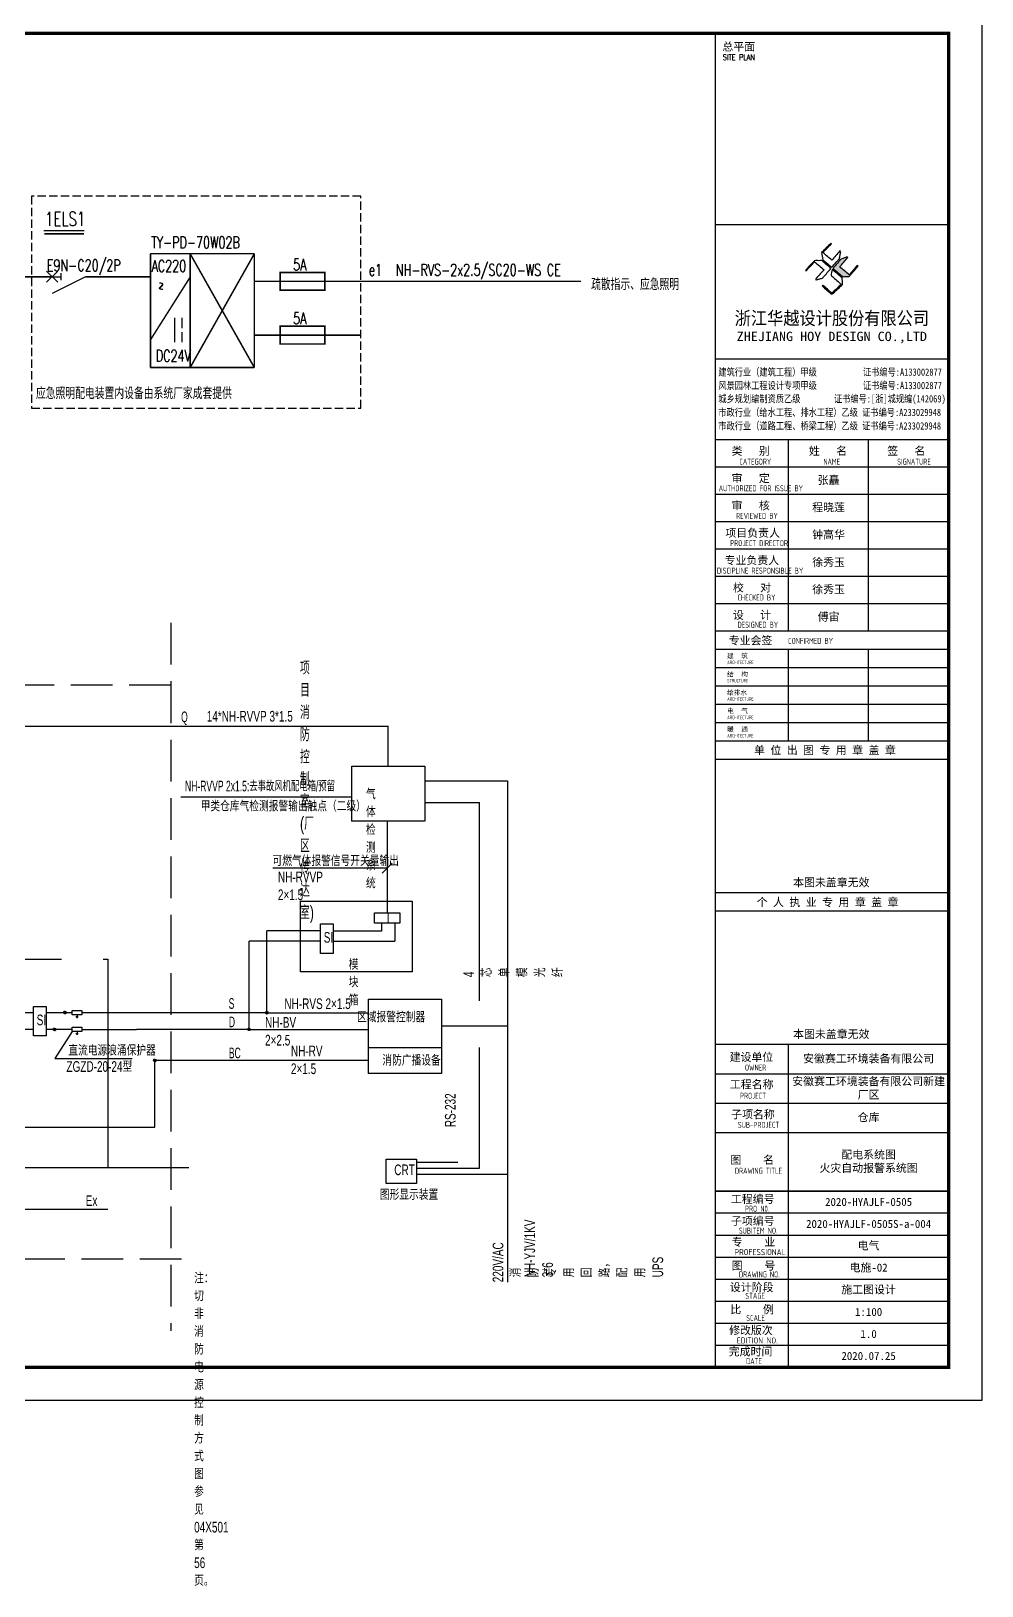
# Model space of a CAD drawing. Extents: x 1885024 to 2564215, y 18598004 to 18764795.
# Drawn here: x 2380987 to 2409515, y 18598004 to 18644626 of the extents above; entities that cross this region are included whole.
import ezdxf
from ezdxf.enums import TextEntityAlignment as Align

# ---------------------------------------------------------------- set-up
doc = ezdxf.new("R2010")
doc.units = 0
doc.header["$LTSCALE"] = 1000
doc.header["$MEASUREMENT"] = 0
for name, pattern in [('__DASH', [0.35, 0.25, -0.1]), ('CENTER', [2, 1.25, -0.25, 0.25, -0.25]), ('CENTERX2', [4, 2.5, -0.5, 0.5, -0.5]), ('DASH', [0.35, 0.25, -0.1]), ('PHANTOM', [2.5, 1.25, -0.25, 0.25, -0.25, 0.25, -0.25])]:
    doc.linetypes.add(name, pattern=pattern)
for name, color, linetype in [('001电气FU', 7, 'Continuous'), ('E-TEXT-PLAN', 7, 'Continuous'), ('E-TEXT-PLAN-DER', 7, 'Continuous'), ('GRD', 132, 'Continuous'), ('lamp', 3, 'Continuous'), ('PUB_TITLE', 4, 'Continuous'), ('T-CABL-XX', 7, 'Continuous'), ('TK', 4, 'Continuous'), ('产品气、置换气车间电气层', 3, 'CENTER'), ('变压吸附车间火灾、监控、照明', 7, 'Continuous')]:
    doc.layers.add(name, color=color, linetype=linetype)
doc.styles.add('-宋体', font='', dxfattribs={"width": 0.8})
doc.styles.add('HT', font='simhei.ttf', dxfattribs={"width": 0.7})
doc.styles.add('IDQSTYLE', font='txt.shx', dxfattribs={"width": 0.7, "bigfont": 'hztxt.shx'})
doc.styles.add('JSTC', font='JSTCe.shx', dxfattribs={"width": 0.7, "height": 3, "bigfont": 'JSTCc.shx'})
doc.styles.add('JSTCZT', font='JSTCe.shx', dxfattribs={"width": 0.7, "height": 250, "bigfont": 'JSTCc.shx'})
doc.styles.add('ROMANS', font='romans', dxfattribs={"width": 0.65, "height": 231.275})
doc.styles.get("Standard").update_dxf_attribs({"font": 'gbenor.shx', "bigfont": 'gbcbig.shx'})
doc.styles.add('TSSD_REIN', font='tssdeng.shx', dxfattribs={"width": 0.7, "bigfont": 'tssdchn.shx'})
doc.styles.add('图签宋体', font='', dxfattribs={"height": 300})
doc.styles.add('图签黑体', font='simhei.ttf', dxfattribs={"height": 550})
doc.styles.add('系统图', font='SIMPLEX', dxfattribs={"width": 0.8, "height": 300, "bigfont": '_HZTXT'})
doc.styles.get('-宋体').set_extended_font_data('SimSun')
doc.styles.get('图签宋体').set_extended_font_data('NSimSun')
doc.dimstyles.new('ISO-25', dxfattribs={"dimtxt": 2.5, "dimasz": 2.5, "dimexe": 1.25, "dimexo": 0.625, "dimtad": 1, "dimtxsty": 'Standard', "dimcen": 2.5, "dimadec": 0, "dimazin": 0, "dimtfac": 1, "dimtmove": 0, "dimatfit": 3, "dimfxl": 0, "dimarcsym": 0})
doc.dimstyles.get("Standard").update_dxf_attribs({"dimscale": 100, "dimtxt": 3.5, "dimasz": 1, "dimexe": 2.5, "dimexo": 3, "dimgap": 1.5, "dimtad": 1, "dimdec": 0, "dimzin": 0, "dimdsep": 46, "dimtxsty": 'Standard', "dimblk": 'ARCHTICK', "dimcen": 0.09, "dimadec": 0, "dimazin": 0, "dimtfac": 1, "dimtdec": 0, "dimtix": 1, "dimtmove": 2, "dimatfit": 3, "dimfxl": 0, "dimtolj": 1, "dimtzin": 0, "dimarcsym": 0})

# ---------------------------------------------------------------- blocks, each defined once
blk = doc.blocks.new('A$C053D6479')
at = {"layer": 'PUB_TITLE'}
h = blk.add_hatch(color=256, dxfattribs=at)
h.dxf.hatch_style = 1
edge = h.paths.add_edge_path()
edge.add_spline(control_points=[(1026, 827), (1105, 920), (1188, 1008), (1266, 1102)], knot_values=[13, 13, 13, 13, 14, 14, 14, 14], degree=3, periodic=0)
edge.add_spline(control_points=[(1266, 1102), (1258, 1111), (1249, 1119), (1239, 1116)], knot_values=[12, 12, 12, 12, 13, 13, 13, 13], degree=3, periodic=0)
edge.add_spline(control_points=[(1239, 1116), (1210, 1107), (1179, 1092), (1144, 1077)], knot_values=[11, 11, 11, 11, 12, 12, 12, 12], degree=3, periodic=0)
edge.add_spline(control_points=[(1144, 1077), (1109, 1063), (1069, 1053), (1047, 1038)], knot_values=[10, 10, 10, 10, 11, 11, 11, 11], degree=3, periodic=0)
edge.add_spline(control_points=[(1047, 1038), (1028, 1026), (1007, 992), (991, 972)], knot_values=[9, 9, 9, 9, 10, 10, 10, 10], degree=3, periodic=0)
edge.add_spline(control_points=[(991, 972), (942, 913), (899, 868), (849, 810)], knot_values=[8, 8, 8, 8, 9, 9, 9, 9], degree=3, periodic=0)
edge.add_spline(control_points=[(849, 810), (842, 801), (822, 776), (822, 775)], knot_values=[7, 7, 7, 7, 8, 8, 8, 8], degree=3, periodic=0)
edge.add_spline(control_points=[(822, 775), (823, 771), (848, 752), (859, 744)], knot_values=[6, 6, 6, 6, 7, 7, 7, 7], degree=3, periodic=0)
edge.add_spline(control_points=[(859, 744), (949, 670), (1035, 592), (1122, 521)], knot_values=[5, 5, 5, 5, 6, 6, 6, 6], degree=3, periodic=0)
edge.add_spline(control_points=[(1122, 521), (1153, 527), (1185, 530), (1217, 533)], knot_values=[4, 4, 4, 4, 5, 5, 5, 5], degree=3, periodic=0)
edge.add_spline(control_points=[(1217, 533), (1246, 535), (1293, 532), (1316, 542)], knot_values=[3, 3, 3, 3, 4, 4, 4, 4], degree=3, periodic=0)
edge.add_spline(control_points=[(1316, 542), (1327, 547), (1338, 565), (1349, 579)], knot_values=[2, 2, 2, 2, 3, 3, 3, 3], degree=3, periodic=0)
edge.add_spline(control_points=[(1349, 579), (1423, 670), (1507, 759), (1572, 848)], knot_values=[1, 1, 1, 1, 2, 2, 2, 2], degree=3, periodic=0)
edge.add_spline(control_points=[(1572, 848), (1564, 852), (1561, 861), (1551, 862)], knot_values=[0, 0, 0, 0, 1, 1, 1, 1], degree=3, periodic=0)
edge.add_spline(control_points=[(1551, 862), (1469, 769), (1393, 671), (1310, 579)], knot_values=[15, 15, 15, 15, 16, 16, 16, 16], degree=3, periodic=0)
edge.add_spline(control_points=[(1310, 579), (1216, 662), (1118, 742), (1026, 827)], knot_values=[14, 14, 14, 14, 15, 15, 15, 15], degree=3, periodic=0)
at = {"layer": 'TK'}
for points, knots in [([(1031, 1298), (1066, 1286), (1054, 1262), (1045, 1224), (1036, 1188), (1031, 1158), (1024, 1121), (1020, 1104), (1017, 1085), (1012, 1071), (1004, 1052), (976, 1026), (956, 1003), (906, 946), (866, 899), (814, 839), (806, 829), (789, 806), (787, 806), (777, 804), (728, 856), (719, 864), (651, 922), (580, 978), (514, 1036), (509, 1106), (488, 1176), (479, 1247), (570, 1343), (663, 1436), (758, 1526), (764, 1523), (768, 1518), (774, 1515), (693, 1422), (599, 1343), (520, 1249), (607, 1171), (698, 1096), (789, 1021), (874, 1109), (950, 1206), (1031, 1298)], [0, 0, 0, 0, 1, 1, 1, 2, 2, 2, 3, 3, 3, 4, 4, 4, 5, 5, 5, 6, 6, 6, 7, 7, 7, 8, 8, 8, 9, 9, 9, 10, 10, 10, 11, 11, 11, 12, 12, 12, 13, 13, 13, 14, 14, 14, 14]), ([(555, 949), (624, 891), (699, 833), (760, 773), (689, 691), (614, 604), (539, 517), (529, 505), (516, 487), (506, 482), (492, 475), (469, 472), (452, 467), (416, 456), (383, 448), (342, 438), (323, 433), (297, 422), (293, 440), (291, 452), (313, 470), (322, 480), (400, 566), (477, 652), (553, 736), (460, 815), (366, 894), (270, 970), (183, 883), (101, 791), (16, 703), (-18, 714), (9, 735), (28, 755), (103, 838), (192, 930), (266, 1005), (319, 1009), (387, 1005), (442, 1007), (456, 1008), (472, 1011), (485, 1007), (507, 1000), (534, 967), (555, 949)], [0, 0, 0, 0, 1, 1, 1, 2, 2, 2, 3, 3, 3, 4, 4, 4, 5, 5, 5, 6, 6, 6, 7, 7, 7, 8, 8, 8, 9, 9, 9, 10, 10, 10, 11, 11, 11, 12, 12, 12, 13, 13, 13, 14, 14, 14, 15, 15, 15, 15]), ([(1551, 862), (1561, 861), (1564, 852), (1572, 848), (1507, 759), (1423, 670), (1349, 579), (1338, 565), (1327, 547), (1316, 542), (1293, 532), (1246, 535), (1217, 533), (1185, 530), (1153, 527), (1122, 521), (1035, 592), (949, 670), (859, 744), (848, 752), (823, 771), (822, 775), (822, 776), (842, 801), (849, 810), (899, 868), (942, 913), (991, 972), (1007, 992), (1028, 1026), (1047, 1038), (1069, 1053), (1109, 1063), (1144, 1077), (1179, 1092), (1210, 1107), (1239, 1116), (1249, 1119), (1258, 1111), (1266, 1102), (1188, 1008), (1105, 920), (1026, 827), (1118, 742), (1216, 662), (1310, 579), (1393, 671), (1469, 769), (1551, 862)], [0, 0, 0, 0, 1, 1, 1, 2, 2, 2, 3, 3, 3, 4, 4, 4, 5, 5, 5, 6, 6, 6, 7, 7, 7, 8, 8, 8, 9, 9, 9, 10, 10, 10, 11, 11, 11, 12, 12, 12, 13, 13, 13, 14, 14, 14, 15, 15, 15, 16, 16, 16, 16]), ([(1097, 490), (1100, 425), (1106, 361), (1107, 294), (1018, 207), (925, 121), (830, 33), (818, 21), (800, 0), (787, 0), (768, -1), (725, 49), (712, 60), (662, 103), (616, 143), (568, 186), (545, 207), (518, 224), (499, 250), (501, 259), (511, 261), (516, 267), (609, 192), (696, 111), (785, 33), (883, 118), (977, 208), (1070, 298), (992, 373), (892, 456), (803, 534), (791, 544), (768, 561), (766, 569), (761, 588), (776, 634), (780, 655), (785, 690), (788, 721), (795, 746), (897, 661), (998, 576), (1097, 490)], [0, 0, 0, 0, 1, 1, 1, 2, 2, 2, 3, 3, 3, 4, 4, 4, 5, 5, 5, 6, 6, 6, 7, 7, 7, 8, 8, 8, 9, 9, 9, 10, 10, 10, 11, 11, 11, 12, 12, 12, 13, 13, 13, 14, 14, 14, 14])]:
    blk.add_open_spline(points, degree=3, knots=knots, dxfattribs=at)
blk = doc.blocks.new('GeYuanFrame_08587741', base_point=(18.76, 4.34))
at = {"layer": 'PUB_TITLE'}
for points in [[(554.76, 235.14), (554.76, 292.54)], [(578.76, 235.14), (578.76, 292.54)], [(554.76, 202.14), (554.76, 229.64)], [(578.76, 202.14), (578.76, 229.64)], [(554.76, 14.34), (554.76, 111.14)]]:
    blk.add_lwpolyline(points, dxfattribs=at)
at = {"layer": 'TK'}
for p, q in [((43.76, 414.34), (602.76, 414.34)), ((532.76, 316.74), (602.76, 316.74)), ((532.76, 284.34), (602.76, 284.34)), ((532.76, 276.14), (602.76, 276.14)), ((532.76, 267.94), (602.76, 267.94)), ((532.76, 259.74), (602.76, 259.74)), ((532.76, 251.54), (602.76, 251.54)), ((532.76, 243.34), (602.76, 243.34)), ((532.76, 235.14), (602.76, 235.14)), ((532.76, 235.14), (602.76, 235.14)), ((532.76, 102.34), (602.76, 102.34)), ((532.76, 93.54), (602.76, 93.54)), ((532.76, 84.74), (554.76, 84.74)), ((532.76, 84.74), (602.76, 84.74)), ((532.76, 67.18), (602.76, 67.18)), ((532.76, 67.14), (602.76, 67.14)), ((532.76, 60.58), (602.76, 60.58)), ((532.76, 53.98), (602.76, 53.98)), ((532.76, 47.38), (602.76, 47.38)), ((532.76, 40.78), (602.76, 40.78)), ((532.76, 34.18), (602.76, 34.18)), ((532.76, 27.58), (602.76, 27.58)), ((532.76, 20.98), (602.76, 20.98)), ((532.76, 14.34), (602.76, 14.34))]:
    blk.add_line(p, q, dxfattribs=at)
for points in [[(18.76, 424.34), (612.76, 424.34), (612.76, 4.34), (18.76, 4.34), (18.76, 424.34)], [(532.76, 292.54), (602.76, 292.54)], [(532.76, 235.14), (602.76, 235.14)], [(532.76, 229.64), (602.76, 229.64)], [(532.76, 224.14), (602.76, 224.14)], [(532.76, 218.64), (602.76, 218.64)], [(532.76, 213.14), (602.76, 213.14)], [(532.76, 207.64), (602.76, 207.64)], [(532.76, 202.14), (602.76, 202.14)], [(532.76, 196.64), (602.76, 196.64)], [(532.76, 151.14), (602.76, 151.14)]]:
    blk.add_lwpolyline(points, dxfattribs=at)
at = {"layer": 'TK', "const_width": 1}
blk.add_lwpolyline([(602.76, 414.34), (43.76, 414.34), (43.76, 14.34), (602.76, 14.34)], close=True, dxfattribs=at)
at = {"layer": 'TK'}
for points, const_width in [([(532.76, 414.34), (532.76, 14.34)], 0.4), ([(532.76, 356.95), (602.76, 356.95)], 0.35), ([(532.76, 292.54), (602.76, 292.54)], 0.35), ([(532.76, 292.54), (602.76, 292.54)], 0.35), ([(532.76, 235.14), (602.76, 235.14)], 0.35), ([(532.76, 202.14), (602.76, 202.14)], 0.35), ([(532.76, 156.64), (602.76, 156.64)], 0.35), ([(532.76, 111.14), (602.76, 111.14)], 0.35), ([(532.76, 67.18), (602.76, 67.18)], 0.35)]:
    blk.add_lwpolyline(points, dxfattribs=dict(at, const_width=const_width))
at = {"layer": 'PUB_TITLE', "xscale": 0.01000000000021828, "yscale": 0.01000000000021828, "zscale": 0.01}
blk.add_blockref('A$C053D6479', (559.86, 336.08), dxfattribs=at)
at = {"layer": 'TK', "style": '图签宋体'}
for s, height, p in [('总平面', 2.4, (534.9, 409.1)), ('类   别', 2.4, (537.65, 287.9)), ('姓   名', 2.4, (560.87, 287.9)), ('签   名', 2.4, (584.35, 287.9)), ('审   定', 2.4, (537.65, 279.7)), ('审   核', 2.4, (537.65, 271.5)), ('项目负责人', 2.4, (535.8, 263.3)), ('专业负责人', 2.4, (535.56, 255.1)), ('校   对', 2.4, (538.06, 246.9)), ('设   计', 2.4, (538.03, 238.7)), ('专业会签', 2.4, (536.79, 231.05)), ('建  筑', 1.44, (536.28, 226.92)), ('结  构', 1.44, (536.28, 221.42)), ('给排水', 1.44, (536.28, 215.92)), ('电  气', 1.44, (536.28, 210.42)), ('暖  通', 1.44, (536.28, 204.92)), ('单 位 出 图 专 用 章 盖 章', 2.4, (544.39, 198.16)), ('本图未盖章无效', 2.4, (556.1, 158.51)), ('个 人 执 业 专 用 章 盖 章', 2.4, (545.19, 152.58)), ('本图未盖章无效', 2.4, (556.1, 113.01)), ('建设单位', 2.4, (537.06, 106.14)), ('工程名称', 2.4, (537.14, 97.93)), ('子项名称', 2.4, (537.52, 88.95)), ('图    名', 2.4, (537.3, 75.3)), ('工程编号', 2.4, (537.44, 63.58)), ('子项编号', 2.4, (537.44, 57)), ('专    业', 2.4, (537.68, 50.69)), ('图    号', 2.4, (537.69, 43.58)), ('设计阶段', 2.4, (537.12, 37.12)), ('比    例', 2.4, (537.26, 30.44)), ('修改版次', 2.4, (536.91, 24.22)), ('完成时间', 2.4, (536.79, 17.83))]:
    blk.add_text(s, height=height, dxfattribs=at).set_placement(p)
at = {"layer": 'TK'}
for s, height, style, width, p in [('SITE PLAN', 1.697, 'ROMANS', 0.76, (535.02, 406.31)), ('建筑行业（建筑工程）甲级           证书编号:A133002877', 2.2, '-宋体', 0.8, (533.67, 311.64)), ('风景园林工程设计专项甲级           证书编号:A133002877', 2.2, '-宋体', 0.8, (533.67, 307.62)), ('城乡规划编制资质乙级        证书编号:[浙]城规编(142069)', 2.2, '-宋体', 0.8, (533.67, 303.63)), ('市政行业（给水工程、排水工程）乙级 证书编号:A233029948', 2.2, '-宋体', 0.8, (533.67, 299.55)), ('市政行业（道路工程、桥梁工程）乙级 证书编号:A233029948', 2.2, '-宋体', 0.8, (533.67, 295.5)), ('CATEGORY', 1.8, 'TSSD_REIN', 0.7, (539.99, 284.98)), ('NAME', 1.8, 'TSSD_REIN', 0.7, (565.18, 284.98)), ('SIGNATURE', 1.8, 'TSSD_REIN', 0.7, (587.34, 284.98)), ('AUTHORIZED FOR ISSUE BY', 1.8, 'TSSD_REIN', 0.7, (533.79, 276.98)), ('REVIEWED BY', 1.8, 'TSSD_REIN', 0.7, (539.03, 268.72)), ('PROJECT DIRECTOR', 1.8, 'TSSD_REIN', 0.7, (537.22, 260.55)), ('DISCIPLINE RESPONSIBLE BY', 1.8, 'TSSD_REIN', 0.7, (533.25, 252.28)), ('CHECKED BY', 1.8, 'TSSD_REIN', 0.7, (539.42, 244.25)), ('DESIGNED BY', 1.8, 'TSSD_REIN', 0.7, (539.43, 236.08)), ('CONFIRMED BY', 1.8, 'TSSD_REIN', 0.7, (554.61, 231.23)), ('ARCHITECTURE', 1.08, 'TSSD_REIN', 0.7, (536.32, 225.15)), ('STRUCTURE', 1.08, 'TSSD_REIN', 0.7, (536.32, 219.65)), ('ARCHITECTURE', 1.08, 'TSSD_REIN', 0.7, (536.32, 214.15)), ('ARCHITECTURE', 1.08, 'TSSD_REIN', 0.7, (536.32, 208.65)), ('ARCHITECTURE', 1.08, 'TSSD_REIN', 0.7, (536.32, 203.15)), ('OWNER', 1.8, 'TSSD_REIN', 0.7, (541.65, 103.29)), ('PROJECT', 1.8, 'TSSD_REIN', 0.7, (540.19, 94.83)), ('SUB-PROJECT', 1.8, 'TSSD_REIN', 0.7, (539.53, 86.11)), ('DRAWING TITLE', 1.8, 'TSSD_REIN', 0.7, (538.64, 72.34)), ('PRO N0.', 1.8, 'TSSD_REIN', 0.7, (541.68, 60.96)), ('SUBITEM NO.', 1.8, 'TSSD_REIN', 0.7, (539.82, 54.39)), ('PROFESSIONAL', 1.8, 'TSSD_REIN', 0.8, (538.55, 47.95)), ('DRAWING NO.', 1.8, 'TSSD_REIN', 0.7, (539.86, 41.26)), ('STAGE', 1.8, 'TSSD_REIN', 0.7, (541.76, 34.84)), ('SCALE', 1.8, 'TSSD_REIN', 0.7, (542.05, 28.23)), ('EDITION NO.', 1.8, 'TSSD_REIN', 0.8, (539.2, 21.45)), ('DATE', 1.8, 'TSSD_REIN', 0.7, (542, 15.26))]:
    blk.add_text(s, height=height, dxfattribs=dict(at, style=style, width=width)).set_placement(p)
for s, height, style, width, p in [('浙江华越设计股份有限公司', 3.96, 'HT', 0.9, (567.74, 328.97)), ('ZHEJIANG HOY DESIGN CO.,LTD', 2.8, '图签黑体', 1.11, (567.73, 323.1))]:
    blk.add_text(s, height=height, dxfattribs=dict(at, style=style, width=width)).set_placement(p, align=Align.MIDDLE)
at = {"layer": 'TK', "char_height": 2.4, "attachment_point": 5, "style": '图签宋体'}
for s, insert, width in [('张矗', (566.76, 280.21), 24), ('程晓莲', (566.76, 272.04), 24), ('钟高华', (566.76, 263.84), 24), ('徐秀玉', (566.76, 255.57), 24), ('徐秀玉', (566.76, 247.44), 24), ('傅宙', (566.76, 239.24), 24), ('安徽赛工环境装备有限公司', (578.76, 106.74), 48), ('安徽赛工环境装备有限公司新建厂区', (578.76, 97.94), 48), ('仓库', (578.76, 89.14), 48), ('配电系统图\\P火灾自动报警系统图', (578.76, 75.94), 48), ('2020-HYAJLF-0505', (578.76, 63.88), 48), ('2020-HYAJLF-0505S-a-004', (578.76, 57.28), 48), ('电气', (578.76, 50.68), 48), ('电施-02', (578.76, 44.08), 48), ('施工图设计', (578.76, 37.48), 48), ('1:100', (578.76, 30.88), 48), ('1.0', (578.76, 24.28), 48), ('2020.07.25', (578.76, 17.69), 48)]:
    blk.add_mtext(s, dxfattribs=dict(at, insert=insert, width=width))
blk = doc.blocks.new('_ArchTick')
at = {"color": 0, "linetype": 'ByBlock', "const_width": 0.4}
blk.add_lwpolyline([(-0.5, -0.5), (0.5, 0.5)], dxfattribs=at)
blk = doc.blocks.new('A$C3EC726CF')
at = {"color": 0, "linetype": 'Continuous'}
for p, q in [((-875, -125), (-625, 125)), ((-875, 125), (-625, -125)), ((0, 0), (-750, -379))]:
    blk.add_line(p, q, dxfattribs=at)
at = {"layer": 'lamp', "color": 0}
for points in [[(-750, 0), (-550, 0)], [(-550, -80), (-550, 80)]]:
    blk.add_lwpolyline(points, dxfattribs=at)
at = {"layer": 'E-TEXT-PLAN-DER', "color": 0, "style": 'IDQSTYLE', "width": 0.7}
blk.add_attdef('PSFHATT', (0, 325), '', height=250, rotation=90, dxfattribs=at)

msp = doc.modelspace()

# ---------------------------------------------------------------- hatches: boundary and pattern name
at = {"layer": '变压吸附车间火灾、监控、照明'}
h = msp.add_hatch(dxfattribs=at)
h.set_pattern_fill('ANSI31', color=256, scale=7.613102, style=0)
h.set_pattern_definition([(44.99999977, (2665275.0974, 18716604.8522), (-0.6729094915, 0.6729094917), [])])
h.paths.add_polyline_path([(2382003, 18615160.3), (2382003, 18615198.3), (2381964.9, 18615198.3, 0.4142136)])
h.paths.add_polyline_path([(2382003, 18615160.3, 1), (2382003, 18615236.4), (2382003, 18615198.3)])
h.paths.add_polyline_path([(2382003, 18615198.3), (2382003, 18615236.4, 0.4142136), (2381964.9, 18615198.3)])
h = msp.add_hatch(dxfattribs=at)
h.set_pattern_fill('ANSI31', color=256, scale=7.613102, style=0)
h.set_pattern_definition([(44.99999977, (2671334.4781, 18716601.2085), (-0.6729094915, 0.6729094917), [])])
h.paths.add_polyline_path([(2388062.4, 18615156.6), (2388062.4, 18615194.7), (2388024.3, 18615194.7, 0.4142136)])
h.paths.add_polyline_path([(2388062.4, 18615156.6, 1), (2388062.4, 18615232.8), (2388062.4, 18615194.7)])
h.paths.add_polyline_path([(2388062.4, 18615194.7), (2388062.4, 18615232.8, 0.4142136), (2388024.3, 18615194.7)])
h = msp.add_hatch(dxfattribs=at)
h.set_pattern_fill('ANSI31', color=256, scale=7.613102, style=0)
h.set_pattern_definition([(44.99999977, (2664959.7222, 18716099.2442), (-0.6729094915, 0.6729094917), [])])
h.paths.add_polyline_path([(2381687.6, 18614654.7), (2381687.6, 18614692.7), (2381649.6, 18614692.7, 0.4142136)])
h.paths.add_polyline_path([(2381687.6, 18614654.7, 1), (2381687.6, 18614730.8), (2381687.6, 18614692.7)])
h.paths.add_polyline_path([(2381687.6, 18614692.7), (2381687.6, 18614730.8, 0.4142136), (2381649.6, 18614692.7)])
h = msp.add_hatch(dxfattribs=at)
h.set_pattern_fill('ANSI31', color=256, scale=7.613102, style=0)
h.set_pattern_definition([(44.99999977, (2670798.7862, 18716099.24425), (-0.6729094915, 0.6729094917), [])])
h.paths.add_polyline_path([(2387526.7, 18614654.7), (2387526.7, 18614692.7), (2387488.6, 18614692.7, 0.4142136)])
h.paths.add_polyline_path([(2387526.7, 18614654.7, 1), (2387526.7, 18614730.8), (2387526.7, 18614692.7)])
h.paths.add_polyline_path([(2387526.7, 18614692.7), (2387526.7, 18614730.8, 0.4142136), (2387488.6, 18614692.7)])
h = msp.add_hatch(dxfattribs=at)
h.set_pattern_fill('ANSI31', color=256, scale=7.613102, style=0)
h.set_pattern_definition([(44.99999977, (2667970.4155, 18715168.8151), (-0.6729094915, 0.6729094917), [])])
h.paths.add_polyline_path([(2384698.3, 18613724.2), (2384698.3, 18613762.3), (2384660.3, 18613762.3, 0.4142136)])
h.paths.add_polyline_path([(2384698.3, 18613724.2, 1), (2384698.3, 18613800.4), (2384698.3, 18613762.3)])
h.paths.add_polyline_path([(2384698.3, 18613762.3), (2384698.3, 18613800.4, 0.4142136), (2384660.3, 18613762.3)])

# ---------------------------------------------------------------- linework, layer by layer
at = {"layer": '001电气FU', "color": 6}
for p, q in [((2381370.9, 18638644.9), (2382577.7, 18638644.9)), ((2385758.3, 18637258.8), (2384568.6, 18635382.1)), ((2385287.9, 18636031.3, 14988.1), (2385287.9, 18635295.1, 14988.1)), ((2385505.7, 18636031.3, 14988.1), (2385505.7, 18635719.5, 14988.1)), ((2385505.7, 18635595.4, 14988.1), (2385505.7, 18635295.1, 14988.1))]:
    msp.add_line(p, q, dxfattribs=at)
at = {"layer": '001电气FU', "color": 6, "linetype": '__DASH'}
msp.add_lwpolyline([(2380999.1, 18633316.7), (2390878.3, 18633316.7), (2390878.3, 18639677.1), (2380999.1, 18639677.1)], close=True, dxfattribs=at)
at = {"layer": '001电气FU', "color": 6, "const_width": 46.7}
for points in [[(2381379.8, 18638543.6), (2382577.7, 18638543.6)], [(2384568.6, 18637950.8), (2384568.6, 18634536.3)], [(2384568.6, 18637950.8), (2387686.6, 18637950.8)], [(2385758.3, 18637950.8), (2385758.3, 18634536.3)], [(2385758.3, 18637950.8), (2387686.6, 18634536.3)], [(2387686.6, 18637950.8), (2385758.3, 18634536.3)], [(2387686.6, 18637950.8), (2387686.6, 18634536.3)], [(2389797.2, 18636856.4), (2388463.1, 18636856.4), (2388463.1, 18637390), (2389797.2, 18637390), (2389797.2, 18636856.4)], [(2381619.2, 18637259.9), (2379991.8, 18637259.9)], [(2382619.7, 18637259.9), (2384568.6, 18637259.9)], [(2387686.6, 18637123.2), (2397482.7, 18637123.2)], [(2387686.6, 18635511.6), (2390878.3, 18635511.6)], [(2389797.2, 18635244.8), (2388463.1, 18635244.8), (2388463.1, 18635778.4), (2389797.2, 18635778.4), (2389797.2, 18635244.8)], [(2384568.6, 18634536.3), (2387686.6, 18634536.3)]]:
    msp.add_lwpolyline(points, dxfattribs=at)
at = {"layer": 'E-TEXT-PLAN'}
for p, q in [((2391672.5, 18620930.4), (2391672.5, 18618186.3)), ((2391498.6, 18617879.8), (2391498.6, 18617638.2)), ((2391898.3, 18617879.8), (2391898.3, 18617336.2)), ((2387526.7, 18616074.5), (2387526.7, 18617336.2)), ((2389670.2, 18617336.2), (2387526.7, 18617336.2)), ((2388062.4, 18616576.4), (2388062.4, 18617650.3)), ((2389670.2, 18617650.3), (2388062.4, 18617650.3)), ((2391498.6, 18617638.2), (2390047.7, 18617638.2)), ((2390058.9, 18617336.2), (2390047.7, 18617336.2)), ((2390058.9, 18617336.2), (2391898.3, 18617336.2))]:
    msp.add_line(p, q, dxfattribs=at)
at = {"layer": 'GRD', "color": 2, "linetype": 'DASH', "ltscale": 5}
for p, q in [((2385174.8, 18626878.6), (2385174.8, 18605654.7)), ((2385174.8, 18625014.5), (2359140.8, 18625014.5)), ((2385500.2, 18607796.9), (2359140.8, 18607796.9))]:
    msp.add_line(p, q, dxfattribs=at)
at = {"layer": 'GRD', "color": 0}
for p, q in [((2383702.9, 18615194.7), (2383702.9, 18615189.4)), ((2384150.3, 18614692.7), (2384150.3, 18614692.7)), ((2391109.5, 18613762.3), (2384698.3, 18613762.3)), ((2384698.3, 18611759), (2384698.3, 18613762.3))]:
    msp.add_line(p, q, dxfattribs=at)
at = {"layer": 'GRD', "color": 7, "linetype": 'PHANTOM', "ltscale": 5}
for points in [[(2389066.9, 18618534.8), (2392423.5, 18618534.8), (2392423.5, 18616414.9), (2389066.9, 18616414.9)], [(2375650.9, 18616792.4), (2383291, 18616792.4), (2383291, 18609289.7), (2375650.9, 18609289.7)]]:
    msp.add_lwpolyline(points, close=True, dxfattribs=at)
at = {"layer": 'T-CABL-XX', "color": 0}
for p, q in [((2382514, 18615194.7), (2383702.9, 18615194.7)), ((2388062.4, 18615189.4), (2383702.9, 18615189.4)), ((2382514, 18614692.7), (2384150.3, 18614692.7)), ((2387526.7, 18614692.7), (2384150.3, 18614692.7)), ((2380064.5, 18611759), (2384698.3, 18611759))]:
    msp.add_line(p, q, dxfattribs=at)
at = {"layer": '产品气、置换气车间电气层', "color": 3, "linetype": 'Continuous'}
msp.add_lwpolyline([(2389670.2, 18617858), (2390047.7, 18617858), (2390047.7, 18616969.6), (2389670.2, 18616969.6)], close=True, dxfattribs=at)
at = {"layer": '产品气、置换气车间电气层', "color": 3, "linetype": 'Continuous', "elevation": 0}
msp.add_lwpolyline([(2381057.4, 18615382.3), (2381434.9, 18615382.3), (2381434.9, 18614493.9), (2381057.4, 18614493.9)], close=True, dxfattribs=at)
at = {"layer": '变压吸附车间火灾、监控、照明', "color": 7, "linetype": 'Continuous'}
for p, q in [((2361884.3, 18623784.6), (2391708.6, 18623784.6)), ((2391704.3, 18622583.5), (2391704.3, 18623784.6)), ((2390579.8, 18621656.2, 0), (2385475.8, 18621656.2, 0)), ((2364828.3, 18615195.1), (2381057.4, 18615195.2)), ((2381434.9, 18615195.1), (2382220.4, 18615195.1)), ((2381057.4, 18614684.9, 0), (2377623.6, 18614684.9, 0)), ((2382220.4, 18614692.7), (2381434.9, 18614692.7)), ((2374987.4, 18610546.7, 0), (2385715.5, 18610546.7, 0))]:
    msp.add_line(p, q, dxfattribs=at)
at = {"layer": '变压吸附车间火灾、监控、照明'}
for p, q in [((2390608.8, 18620930.4), (2390608.8, 18622583.5)), ((2390608.8, 18622583.5), (2392799.8, 18622583.5)), ((2392799.8, 18622583.5), (2392799.8, 18620930.4)), ((2392799.8, 18622141.4), (2395277.1, 18622141.1)), ((2395277.1, 18622141.1), (2395276.7, 18607115.7)), ((2392823.6, 18621491.2), (2394442.9, 18621491.2)), ((2394442.9, 18615546.1), (2394442.9, 18621491.2)), ((2392794.6, 18620930.4), (2390603.6, 18620930.4)), ((2388062.4, 18615189.4), (2388062.4, 18616576.4)), ((2387526.7, 18614692.7), (2387526.7, 18616074.5)), ((2391109.5, 18613371.7), (2391109.5, 18615597.4)), ((2391109.5, 18615597.4), (2393300.5, 18615597.4)), ((2393300.5, 18615597.4), (2393300.5, 18613371.7)), ((2382334.1, 18615073.3), (2382400.4, 18615073.3)), ((2382344.7, 18615060.1), (2382386.8, 18615060.1)), ((2382352.2, 18615046.6), (2382379.8, 18615046.6)), ((2382367.2, 18615130.5), (2382367.2, 18615073.3)), ((2388062.4, 18615189.4), (2391109.5, 18615189.4)), ((2382334.1, 18614571.3), (2382400.4, 18614571.3)), ((2382344.7, 18614558.1), (2382386.8, 18614558.1)), ((2382352.2, 18614544.7), (2382379.8, 18614544.7)), ((2382367.2, 18614628.5), (2382367.2, 18614571.3)), ((2387526.7, 18614692.7), (2391109.5, 18614692.7)), ((2393300.5, 18614795), (2395276.7, 18614795)), ((2393295.3, 18614134.6), (2391104.3, 18614134.6)), ((2394442.9, 18610528.6), (2394442.9, 18614147.7)), ((2393295.3, 18613371.7), (2391104.3, 18613371.7)), ((2393305.7, 18613371.7), (2391109.5, 18613371.7)), ((2392546.1, 18610710.5), (2393787.8, 18610710.5)), ((2392546.1, 18610528.6), (2394442.9, 18610528.6)), ((2392546.1, 18610346.8), (2395276.7, 18610346.8))]:
    msp.add_line(p, q, dxfattribs=at)
for points in [[(2391295, 18618186.3), (2392049.9, 18618186.3), (2392049.9, 18617879.8), (2391295, 18617879.8)], [(2382220.4, 18615258.9), (2382514, 18615258.9), (2382514, 18615130.5), (2382220.4, 18615130.5)], [(2382220.4, 18614757), (2382514, 18614757), (2382514, 18614628.5), (2382220.4, 18614628.5)], [(2391640.7, 18610803), (2392546.1, 18610803), (2392546.1, 18610068.7), (2391640.7, 18610068.7)]]:
    msp.add_lwpolyline(points, close=True, dxfattribs=at)
for centre in [(2382003, 18615198.3), (2388062.4, 18615194.7), (2381687.6, 18614692.7), (2387526.7, 18614692.7), (2384698.3, 18613762.3)]:
    msp.add_circle(centre, 38.1, dxfattribs=at)

# ---------------------------------------------------------------- block references
at = {"xscale": 100, "yscale": 100, "zscale": 100}
msp.add_blockref('GeYuanFrame_08587741', (2350115.4, 18603561.8), dxfattribs=at)
at = {"layer": '001电气FU', "color": 6, "xscale": 1.334025, "yscale": 1.334025, "zscale": 1.334025}
msp.add_blockref('A$C3EC726CF', (2382619.7, 18637259.9), dxfattribs=at)

# ---------------------------------------------------------------- texts
at = {"layer": '001电气FU', "color": 6, "style": '系统图', "width": 0.7}
for s, height, p in [('1ELS1', 420, (2381404.6, 18638789)), ('TY-PD-70W02B', 350, (2384592.1, 18638115.1)), ('E9N-C20/2P', 350, (2381460.9, 18637426.7)), ('AC220', 350, (2384601.1, 18637407.1)), ('5A', 350, (2388847.7, 18637450.6)), ('e1', 350, (2391119, 18637289.9)), ('NH-RVS-2x2.5/SC20-WS CE', 350, (2391932.8, 18637289.9)), ('疏散指示、应急照明', 350, (2397785.7, 18636858.2)), ('5A', 350, (2388847.7, 18635839)), ('DC24V', 350, (2384728.9, 18634714.8)), ('应急照明配电装置内设备由系统厂家成套提供', 350, (2381132.9, 18633590.4))]:
    msp.add_text(s, height=height, dxfattribs=at).set_placement(p)
msp.add_text('~', height=350, rotation=90, dxfattribs=at).set_placement((2385043.7, 18636846.7, 35598))
at = {"layer": '产品气、置换气车间电气层', "color": 3, "linetype": 'Continuous', "char_height": 320.26, "width": 11133.889, "attachment_point": 1, "style": 'JSTC'}
for insert in [(2389767.2, 18617611.3), (2381154.4, 18615135.6, 0)]:
    msp.add_mtext('SI', dxfattribs=dict(at, insert=insert))
at = {"layer": '变压吸附车间火灾、监控、照明', "style": 'JSTC'}
for s, height, width, p in [('Q', 320.3, 0.6, (2385488, 18623903.3)), ('14*NH-RVVP 3*1.5', 320, 0.7, (2386257.8, 18623920.7)), ('S', 320.3, 0.6, (2386915, 18615308.2)), ('D', 320.3, 0.6, (2386920.5, 18614754.7)), ('BC', 320.32, 0.6, (2386920.5, 18613824.3))]:
    msp.add_text(s, height=height, dxfattribs=dict(at, width=width)).set_placement(p)
at = {"layer": '变压吸附车间火灾、监控、照明', "color": 7, "linetype": 'Continuous', "style": 'JSTC'}
for s, width, p in [('NH-RVVP 2x1.5:去事故风机配电箱/预留', 0.6, (2385605.4, 18621828.7, 0)), ('甲类仓库气检测报警输出触点（二级）', 0.7, (2386075.4, 18621227.4, 0)), ('可燃气体报警信号开关量输出', 0.7, (2388231.8, 18619588.5)), ('NH-RVS 2×1.5', 0.7, (2388586.8, 18615301)), ('    区域报警控制器', 0.7, (2390434.2, 18614904.4)), ('消防广播设备', 0.7, (2391526.5, 18613604.8)), ('CRT', 0.7, (2391883.1, 18610320.3)), ('图形显示装置', 0.7, (2391453, 18609578.2))]:
    msp.add_text(s, height=320.32, dxfattribs=dict(at, width=width)).set_placement(p)
at = {"layer": '变压吸附车间火灾、监控、照明', "color": 2, "width": 0.7}
for s, style, p in [('直流电源浪涌保护器', 'JSTC', (2382105.9, 18613903)), ('ZGZD-20-24型', 'JSTCZT', (2382049, 18613418)), ('Ex', 'JSTCZT', (2382626.6, 18609395.3))]:
    msp.add_text(s, height=320, dxfattribs=dict(at, style=style)).set_placement(p)
at = {"layer": '变压吸附车间火灾、监控、照明', "style": 'JSTC', "width": 0.7}
msp.add_text('RS-232', height=320.32, rotation=90, dxfattribs=at).set_placement((2393724.3, 18611757.1))
at = {"layer": '变压吸附车间火灾、监控、照明', "attachment_point": 1, "style": 'JSTC'}
for s, insert, char_height, width in [('{\\C7;项目消防控制室(厂区传达室)}', (2389055, 18625732.3, -2640.8), 400, 0.224), ('I', (2391662.2, 18618198.2), 320.3, 11133.889)]:
    msp.add_mtext(s, dxfattribs=dict(at, insert=insert, char_height=char_height, width=width))
at = {"layer": '变压吸附车间火灾、监控、照明', "color": 7, "linetype": 'Continuous', "char_height": 320.32, "width": 0.56, "attachment_point": 1, "style": 'JSTC'}
for s, insert in [('气体检测系统\\P  ', (2391034.7, 18621907.9, -2643.4)), ('\\PNH-RVVP 2×1.5', (2388392.4, 18619954.6)), ('\\PNH-BV 2×2.5', (2388005.9, 18615595.7)), ('\\PNH-RV 2×1.5', (2388782.6, 18614739.8))]:
    msp.add_mtext(s, dxfattribs=dict(at, insert=insert))
at = {"layer": '变压吸附车间火灾、监控、照明', "color": 6, "linetype": 'Continuous', "insert": (2390518, 18617336.2), "char_height": 320.32, "width": 0.56, "attachment_point": 1, "style": 'JSTC'}
msp.add_mtext('\\P模块箱', dxfattribs=at)
at = {"layer": '变压吸附车间火灾、监控、照明', "char_height": 320.32, "width": 0.224, "attachment_point": 1, "rotation": 90, "style": 'JSTC'}
for s, insert in [('\\P4芯单模光纤', (2393422.7, 18616258.2)), ('\\P{\\C7;NH-YJV/1KV 3*6}', (2395255.6, 18607257.2)), ('{\\C7;\\P  220V/AC}', (2394301.3, 18607107.5)), ('\\P{\\H0.9992x;\\C7;消防专用回路，配用UP\\H1x;S}', (2394827.5, 18607257.2))]:
    msp.add_mtext(s, dxfattribs=dict(at, insert=insert))
at = {"layer": '变压吸附车间火灾、监控、照明', "color": 6, "linetype": 'CENTERX2', "insert": (2385879, 18607393.2, 118.4), "char_height": 320, "width": 0.149, "attachment_point": 1, "style": 'JSTC'}
msp.add_mtext('注：切非消防电源控制方式图参见04X501第56页。', dxfattribs=at)

# ---------------------------------------------------------------- leaders
at = {"layer": 'E-TEXT-PLAN'}
msp.add_leader([(2391672.5, 18619522.7), (2388235.5, 18619522.7)], dimstyle='Standard', override={"dimasz": 3, "dimgap": 1.5, "dimtad": 0, "dimldrblk": 'OBLIQUE'}, dxfattribs=at)
at = {"layer": '变压吸附车间火灾、监控、照明'}
msp.add_leader([(2382220.4, 18614628.5), (2381695.8, 18613814.8), (2384022.8, 18613814.8)], dimstyle='ISO-25', override={"dimasz": 0, "dimgap": 0.625, "dimtad": 0}, dxfattribs=at)

doc.saveas('drawing.dxf')
